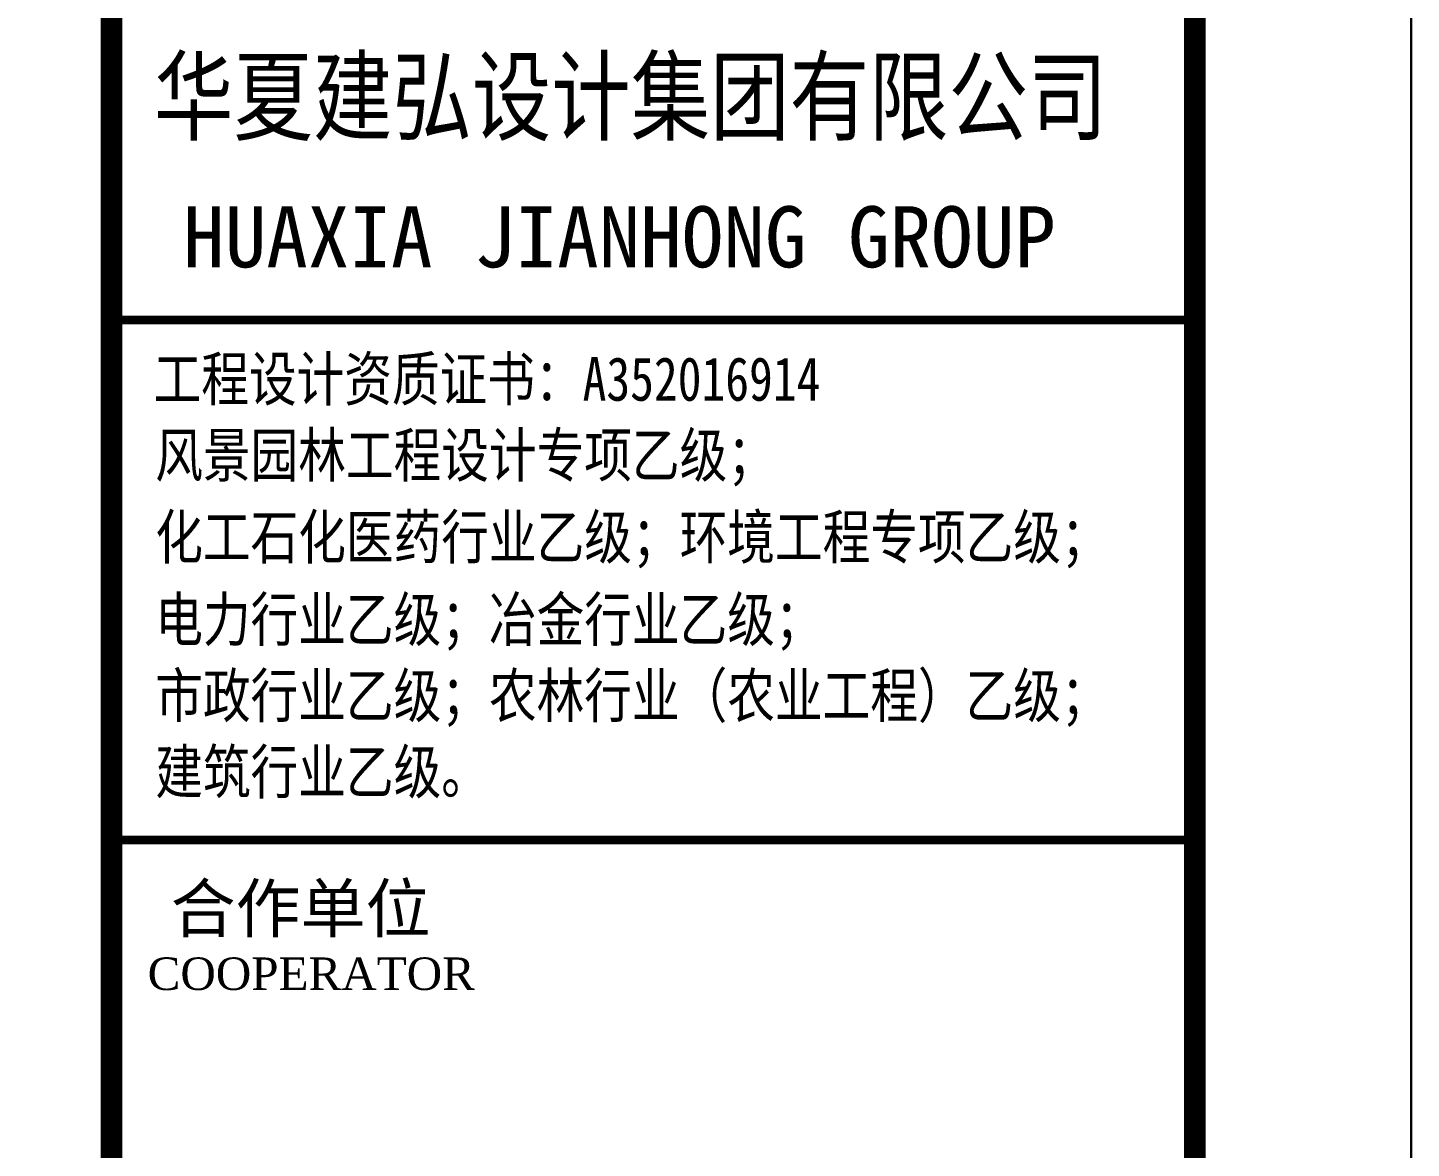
# Model space of a CAD drawing. Extents: x 498328 to 716449, y -893371 to -467753.
# Drawn here: x 604614 to 611001, y -650447 to -645274 of the extents above; entities that cross this region are included whole.
import ezdxf

# ---------------------------------------------------------------- set-up
doc = ezdxf.new("R2010")
doc.units = 0
doc.header["$LTSCALE"] = 1000
for name, color, linetype in [('PUB_TEXT', 7, 'CONTINUOUS'), ('PUB_TITLE', 4, 'CONTINUOUS'), ('TK-PUBLIC', 7, 'CONTINUOUS'), ('通用-图框C-SHET', 141, 'CONTINUOUS')]:
    doc.layers.add(name, color=color, linetype=linetype)
doc.layers.add('yichutu', color=7, linetype='CONTINUOUS', true_color=0xffffff, plot=False)
doc.styles.add('标训３', font='simhei.ttf', dxfattribs={"width": 0.8, "height": 4.5})
doc.styles.add('标识1', font='times.ttf')
doc.styles.add('标识４', font='simhei.ttf', dxfattribs={"width": 0.5, "height": 4.5})

# ---------------------------------------------------------------- blocks, each defined once
blk = doc.blocks.new('yct-841-594-84100-59400-100-1000.0')
at = {"layer": 'yichutu', "color": 7, "true_color": 0xffffff}
blk.add_lwpolyline([(0, 0), (0, 59400), (84100, 59400), (84100, 0)], close=True, dxfattribs=at)

msp = doc.modelspace()

# ---------------------------------------------------------------- linework, layer by layer
at = {"layer": 'PUB_TITLE'}
msp.add_lwpolyline([(526900.9, -681323.8), (611000.9, -681323.8), (611000.9, -621923.8), (526900.9, -621923.8)], close=True, dxfattribs=at)
msp.add_lwpolyline([(526900.9, -681323.8), (611000.9, -681323.8), (611000.9, -621923.8), (526900.9, -621923.8)], close=True, dxfattribs=at)
at = {"layer": 'PUB_TITLE', "const_width": 100}
msp.add_lwpolyline([(529400.9, -680323.8), (610000.9, -680323.8), (610000.9, -622923.8), (529400.9, -622923.8)], close=True, dxfattribs=at)
msp.add_lwpolyline([(529400.9, -680323.8), (610000.9, -680323.8), (610000.9, -622923.8), (529400.9, -622923.8)], close=True, dxfattribs=at)
at = {"layer": '通用-图框C-SHET'}
for points, const_width in [([(605000.9, -654373.8), (605000.9, -622923.8)], 100), ([(605000.9, -646623.8), (610000.9, -646623.8)], 40), ([(605000.9, -649023.8), (610000.9, -649023.8)], 40)]:
    msp.add_lwpolyline(points, dxfattribs=dict(at, const_width=const_width))

# ---------------------------------------------------------------- block references
at = {"layer": 'yichutu'}
msp.add_blockref('yct-841-594-84100-59400-100-1000.0', (526900.9, -681323.8), dxfattribs=at)

# ---------------------------------------------------------------- texts
at = {"layer": 'PUB_TEXT', "style": '标训３', "width": 0.8}
for s, height, p in [('华夏建弘设计集团有限公司', 336.076, (605197.2, -645760)), ('工程设计资质证书：A352016914 ', 201.646, (605195.3, -646996.3)), ('风景园林工程设计专项乙级；', 201.646, (605202.9, -647347.9)), ('化工石化医药行业乙级；环境工程专项乙级；', 201.646, (605202.9, -647725.9)), ('电力行业乙级；冶金行业乙级；', 201.646, (605202.9, -648106.2)), ('市政行业乙级；农林行业（农业工程）乙级；', 201.646, (605202.9, -648457.7)), ('建筑行业乙级。', 201.65, (605202.9, -648809.5))]:
    msp.add_text(s, height=height, dxfattribs=at).set_placement(p)
at = {"layer": 'PUB_TEXT', "style": '标识４'}
msp.add_text('HUAXIA JIANHONG GROUP', height=281.981, dxfattribs=at).set_placement((605331.6, -646380.5))
at = {"layer": 'TK-PUBLIC', "style": '标识1'}
for s, height, p in [('合作单位', 220, (605273.7, -649449.6)), ('COOPERATOR', 150, (605167.8, -649715.9))]:
    msp.add_text(s, height=height, dxfattribs=at).set_placement(p)

doc.saveas('drawing.dxf')
